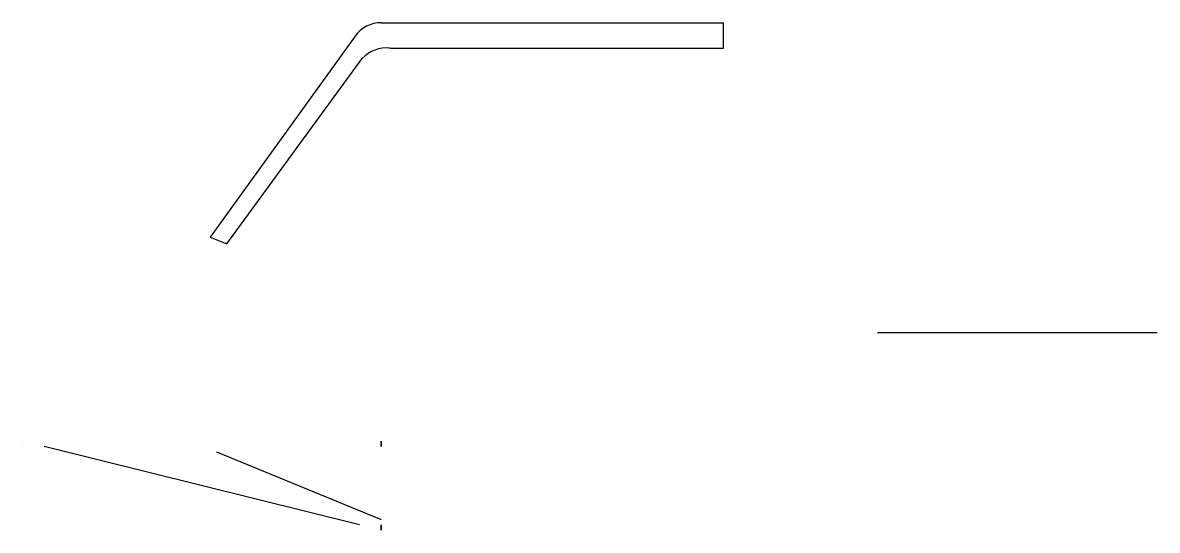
# Model space of a CAD drawing. Header units: centimetres. Extents: x 4856 to 5067, y 2788 to 2882.
import ezdxf

# ---------------------------------------------------------------- set-up
doc = ezdxf.new("R2010")
doc.units = ezdxf.units.CM
doc.layers.add('Capa1', color=50, linetype='Continuous')

msp = doc.modelspace()

# ---------------------------------------------------------------- linework, layer by layer
at = {"extrusion": (0.807466, -0.589914, 0)}
msp.add_line((5014.99, 2824.8, 4), (5014.99, 2824.8, 4), dxfattribs=at)
msp.add_line((5014.99, 2824.8, 4), (5014.99, 2824.8, 4), dxfattribs=at)
at = {"extrusion": (1, 0, 0)}
for p, q in [((4856.06, 2804.62, 12.09), (4856.06, 2804.62, 23.84)), ((4918.7, 2789.06, 24.84), (4860.08, 2803.62, 24.84)), ((4918.7, 2789.06, 11.09), (4860.08, 2803.62, 11.09)), ((4892.07, 2802.62, 22.84), (4922.72, 2790.06, 22.84)), ((4892.07, 2802.62, 13.09), (4922.72, 2790.06, 13.09)), ((4892.07, 2802.62, 22.84), (4892.07, 2802.62, 13.09)), ((4889.39, 2796.34, 22.84), (4889.39, 2796.34, 22.84)), ((4922.72, 2790.06, 22.84), (4922.72, 2790.06, 13.09)), ((4922.72, 2788.06, 23.84), (4922.72, 2788.06, 12.09))]:
    msp.add_line(p, q, dxfattribs=at)
for centre, start, end in [((2803.62, 23.84, 4922.72), 0, 90), ((2803.62, 12.09, 4922.72), 270, 0), ((2789.06, 23.84, 4922.72), 90, 180), ((2789.06, 12.09, 4922.72), 180, 270)]:
    msp.add_arc(centre, 1, start, end, dxfattribs=at)
at = {"layer": 'Capa1'}
for p, q in [((4922.72, 2882.4, 4), (4986.32, 2882.4, 4)), ((4986.32, 2877.66, 4), (4986.32, 2882.4, 4)), ((4924.32, 2877.66, 4), (4986.32, 2877.66, 4)), ((4890.94, 2842.56, 4), (4894.03, 2841.3, 4)), ((5014.99, 2824.8, 4), (5066.99, 2824.8, 4))]:
    msp.add_line(p, q, dxfattribs=at)
at = {"layer": 'Capa1', "extrusion": (0.807466, -0.589914, 0)}
msp.add_line((4984.54, 2877.66, 4), (4984.54, 2877.66, 4), dxfattribs=at)
at = {"layer": 'Capa1', "elevation": 4}
for points in [[(4917.85, 2879.91), (4890.94, 2842.56)], [(4894.03, 2841.3), (4919.19, 2875.75)]]:
    msp.add_lwpolyline(points, dxfattribs=at)
at = {"layer": 'Capa1'}
for centre, radius, start, end in [((4922.72, 2876.4, 4), 6, 90, 144.2299), ((4923.64, 2871.66, 4), 6.04, 83.5603, 137.4094)]:
    msp.add_arc(centre, radius, start, end, dxfattribs=at)

doc.saveas('drawing.dxf')
